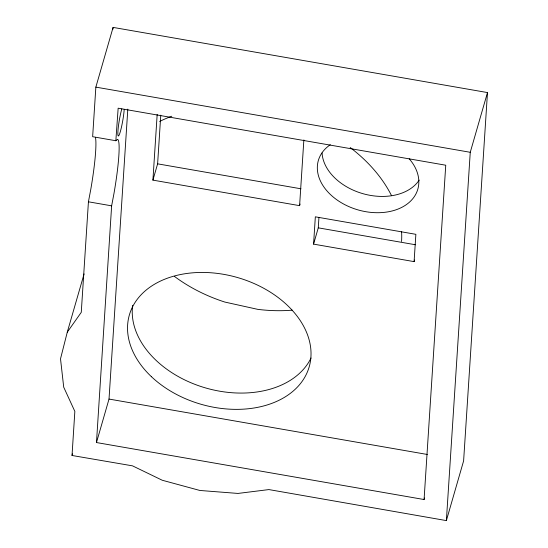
<?xml version="1.0" encoding="UTF-8"?>
<svg xmlns="http://www.w3.org/2000/svg" width="548" height="548" viewBox="0 0 548 548"><rect width="100%" height="100%" fill="white"/><g stroke="black" fill="none" stroke-linecap="round" stroke-linejoin="round"><path stroke-width="0.82" d="M424.522 497.981L424.077 499.529L96.475 442.544L111.634 205.843L113.977 193.458A53.759 5.836 -80.1 0 0 117.484 139.37L115.847 140.74L92.646 136.705L95.852 87.125L113.094 27.4L487.487 92.571L463.615 460.875L446.373 520.6L268.904 489.583L237.969 493.433L199.883 490.467L162.27 480.254L132.52 465.848L72.028 455.477L74.85 411.404L63.712 387.176L60.513 358.817L67.274 332.184L84.097 273.911M95.448 137.425A53.759 5.836 -80.1 0 1 90.769 189.416L88.434 201.801L81.268 312.333L67.274 332.184M112.984 29.099L113.094 27.4M96.475 442.544L109.018 399.067L127.814 109.107M300.071 204.027L299.598 205.658L152.913 180.128L157.173 114.409M152.913 180.128L157.619 163.838L160.769 115.19M299.598 205.658L303.859 139.939M313.572 244.127L315.34 216.823L415.87 234.325L414.096 261.622L313.572 244.127L318.272 227.838L318.936 217.597M424.077 499.529L445.75 165.222L118.156 108.196L115.847 140.74M446.373 520.6L470.253 152.296L487.487 92.571M72.028 455.477L72.5 453.84M414.096 261.622L414.569 259.999M95.852 87.125L470.253 152.296M157.619 163.838L300.934 188.786M318.272 227.838L415.453 244.751M88.434 201.801L111.634 205.843M109.018 399.067L427.351 454.477M409.205 158.776A51.765 36.476 16.1 0 1 400.663 207.918A51.765 36.476 16.1 0 1 331.574 195.595A51.765 36.476 16.1 0 1 330.321 144.713M419.172 180.128A51.765 36.476 16.1 0 1 363.249 193.766A51.765 36.476 16.1 0 1 322.066 152.967M311.038 357.995A93.578 65.938 16.1 0 1 204.952 387.751A93.578 65.938 16.1 0 1 132.657 305.38M292.255 310.161A129.417 91.194 16.1 0 1 257.8 309.36L224.879 302.071A129.417 91.194 16.1 0 1 174.517 276.459M159.626 121.444A149.33 105.223 16.1 0 1 171.757 116.238M350.158 147.494A149.33 105.223 16.1 0 1 391.416 195.437M401.581 231.592A149.33 105.223 16.1 0 1 401.568 241.476M124.204 109.394A15.926 1.726 -80.1 0 1 120.341 131.582A15.926 1.726 -80.1 0 1 117.936 131.109A15.926 1.726 -80.1 0 1 121.807 108.915M151.419 376.695A93.578 65.938 16.1 0 0 306.688 373.544A93.578 65.938 16.1 0 0 199.725 272.466A93.578 65.938 16.1 0 0 151.419 376.695"/></g></svg>
